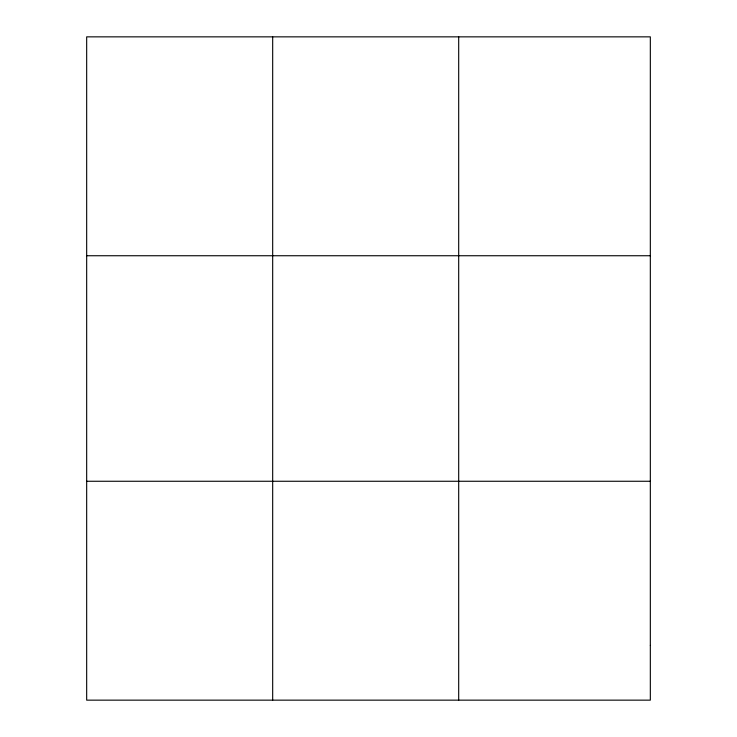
<?xml version="1.0" encoding="UTF-8"?>
<svg xmlns="http://www.w3.org/2000/svg" width="737" height="737" viewBox="0 0 737 737"><rect width="100%" height="100%" fill="white"/><g stroke="black" fill="none" stroke-linecap="round" stroke-linejoin="round"><path stroke-width="1.11" d="M272.681 700.15L272.681 36.85M458.69 700.15L458.69 36.85M86.671 255.739L650.329 255.739M86.671 481.261L650.329 481.261M650.329 645.428L650.329 700.15L86.671 700.15L86.671 36.85L650.329 36.85L650.329 645.428"/></g></svg>
